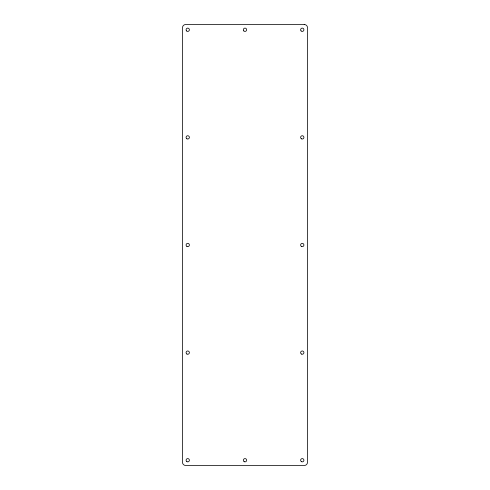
<?xml version="1.0" encoding="UTF-8"?>
<svg xmlns="http://www.w3.org/2000/svg" width="490" height="490" viewBox="0 0 490 490"><rect width="100%" height="100%" fill="white"/><g stroke="black" fill="none" stroke-linecap="round" stroke-linejoin="round"><path stroke-width="0.73" d="M304.241 24.5L185.759 24.5A3.289 3.289 0 0 0 182.47 27.789L182.47 462.211A3.289 3.289 0 0 0 185.759 465.5L304.241 465.5A3.289 3.289 0 0 0 307.53 462.211L307.53 27.789A3.289 3.289 0 0 0 304.241 24.5M301.442 138.811A1.648 1.648 0 0 0 303.91 137.384A1.648 1.648 0 0 0 301.442 135.957A1.648 1.648 0 0 0 301.442 138.811M186.911 138.811A1.648 1.648 0 0 0 189.379 137.384A1.648 1.648 0 0 0 186.911 135.957A1.648 1.648 0 0 0 186.911 138.811M301.099 30.931A1.648 1.648 0 0 0 303.855 30.19A1.648 1.648 0 0 0 301.84 28.175A1.648 1.648 0 0 0 301.099 30.931M243.836 30.931A1.648 1.648 0 0 0 246.593 30.19A1.648 1.648 0 0 0 244.571 28.175A1.648 1.648 0 0 0 243.836 30.931M186.574 30.931A1.648 1.648 0 0 0 189.324 30.19A1.648 1.648 0 0 0 187.309 28.175A1.648 1.648 0 0 0 186.574 30.931M301.442 354.043A1.648 1.648 0 0 0 303.91 352.616A1.648 1.648 0 0 0 301.442 351.189A1.648 1.648 0 0 0 301.442 354.043M301.442 461.66A1.648 1.648 0 0 0 303.91 460.233A1.648 1.648 0 0 0 301.442 458.812A1.648 1.648 0 0 0 301.442 461.66M186.911 354.043A1.648 1.648 0 0 0 189.379 352.616A1.648 1.648 0 0 0 186.911 351.189A1.648 1.648 0 0 0 186.911 354.043M186.911 461.66A1.648 1.648 0 0 0 189.379 460.233A1.648 1.648 0 0 0 186.911 458.812A1.648 1.648 0 0 0 186.911 461.66M244.179 461.66A1.648 1.648 0 0 0 246.648 460.233A1.648 1.648 0 0 0 244.179 458.812A1.648 1.648 0 0 0 244.179 461.66M186.911 246.427A1.648 1.648 0 0 0 189.379 245A1.648 1.648 0 0 0 186.911 243.573A1.648 1.648 0 0 0 186.911 246.427M301.442 246.427A1.648 1.648 0 0 0 303.91 245A1.648 1.648 0 0 0 301.442 243.573A1.648 1.648 0 0 0 301.442 246.427"/></g></svg>
